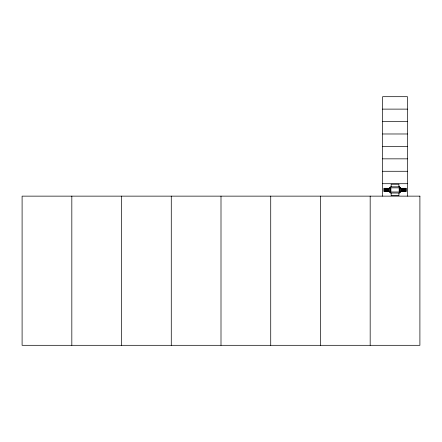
<?xml version="1.0" encoding="UTF-8"?>
<svg xmlns="http://www.w3.org/2000/svg" width="442" height="442" viewBox="0 0 442 442"><rect width="100%" height="100%" fill="white"/><g stroke="black" fill="none" stroke-linecap="round" stroke-linejoin="round"><path stroke-width="0.66" d="M384.33 188.955L384.33 189.397M384.33 190.447L384.33 190.889M385.877 188.756L385.551 188.756M385.551 191.088L385.877 191.088M404.524 188.756L404.198 188.756M404.198 191.088L404.524 191.088M382.606 109.119L407.469 109.119M382.606 121.55L407.469 121.55M382.606 133.981L407.469 133.981M382.606 146.412L407.469 146.412M382.606 158.844L407.469 158.844M382.606 171.275L407.469 171.275M382.606 183.706L407.469 183.706M390.374 187.59L389.601 187.59L389.601 192.253L390.374 192.253M399.701 187.59L400.474 187.59L400.474 192.253L399.701 192.253M389.629 187.657L390.341 187.657M400.446 187.657L399.734 187.657L399.734 192.187L400.446 192.187M389.601 188.303L384.098 188.303L384.098 191.541L389.601 191.474M400.474 188.303L405.977 188.303L405.977 191.541L400.474 191.474M384.159 188.369L389.601 188.369M400.474 188.369L405.916 188.369M384.192 188.629L388.789 188.629M401.286 188.629L405.883 188.629M384.192 188.756L388.789 188.756M401.286 188.756L405.883 188.756M384.192 189.535L384.617 189.662M385.744 189.535L386.175 189.662M386.523 189.535L387.236 189.629L387.236 188.369M388.076 189.535L388.789 189.596M402.06 189.535L402.772 189.629L402.772 188.369M403.618 189.535L404.043 189.662M404.391 189.535L405.104 189.629L405.17 188.369M405.17 189.535L405.883 189.596M384.617 189.596L384.905 189.629L384.905 188.369M385.684 189.596L384.971 189.535L384.971 188.369M386.175 189.596L386.457 189.596M387.728 189.596L388.015 189.596M401.999 189.596L401.286 189.535L401.286 188.369L401.253 189.662L405.916 189.662M403.264 189.596L403.552 189.629L403.552 188.369M404.043 189.596L404.331 189.596M384.159 189.662L388.822 189.662L388.789 188.369M384.159 190.182L388.822 190.182L388.789 191.474M405.916 190.182L401.253 190.182L401.253 191.474L401.286 190.182L401.568 190.248M384.192 190.248L384.905 190.309M384.905 191.474L384.938 190.182L385.684 190.309L385.684 191.474L385.717 190.182M385.744 190.248L386.457 190.309M386.523 190.215L387.236 190.309M387.303 190.248L388.015 190.309M402.347 190.248L402.06 190.215L402.06 191.474M402.772 191.474L402.806 190.182L403.552 190.309L403.552 191.474M403.618 190.248L404.331 190.309M404.391 190.248L404.679 190.248M405.17 190.215L405.883 190.309M388.789 190.309L388.076 190.215L388.015 191.474M402.772 190.309L402.347 190.182M384.192 191.088L388.789 191.088M401.286 191.088L405.883 191.088M384.192 191.215L388.789 191.215M401.286 191.215L405.883 191.215M389.629 192.187L390.341 192.187M407.469 196.137L407.469 96.688L382.606 96.688L382.606 196.137M405.916 188.303L405.916 191.541M405.137 190.182L405.17 191.474M405.104 188.369L405.104 189.662M405.104 191.474L405.104 190.309L404.679 190.182M404.331 188.369L404.331 189.662M404.364 190.182L404.331 191.474M403.618 188.369L403.585 189.662M403.618 190.182L403.618 191.474M403.264 189.662L402.839 189.535L402.839 188.369M402.839 190.182L402.839 191.474M402.06 188.369L402.032 189.662L401.999 188.369M401.999 191.474L401.999 190.309L401.568 190.182M398.922 186.817L398.922 184.226L391.153 184.226L391.153 186.817M398.922 193.032L398.922 195.618L391.153 195.618L391.153 193.032M388.076 188.369L388.015 189.662M387.728 189.662L387.303 189.535L387.303 188.369M387.303 191.474L387.303 190.182L387.236 191.474M386.523 188.369L386.457 189.662M386.49 190.182L386.457 191.474M384.971 190.182L384.971 191.474M384.159 188.303L384.159 191.541M370.175 196.137L370.175 345.312M320.45 196.137L320.45 345.312M270.725 196.137L270.725 345.312M221 196.137L221 345.312M171.275 196.137L171.275 345.312M121.55 196.137L121.55 345.312M71.825 196.137L71.825 345.312M399.701 186.817L390.374 186.817L390.374 193.027L399.701 193.032L399.701 186.817M399.181 187.85L390.894 187.85L390.894 191.994L399.181 191.994L399.181 187.85M419.9 196.137L22.1 196.137L22.1 345.312L419.9 345.312L419.9 196.137M385.717 189.662L385.744 188.369L385.684 189.662"/></g></svg>
